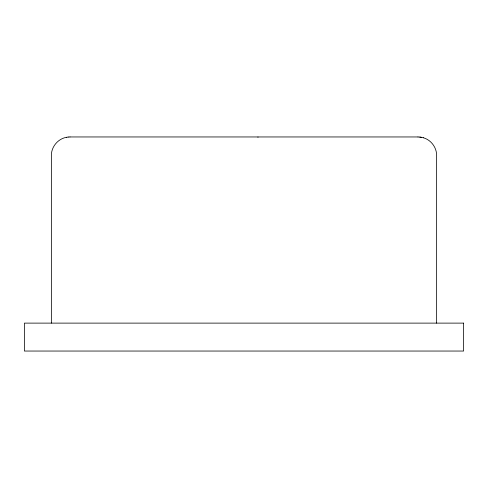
<?xml version="1.0" encoding="UTF-8"?>
<svg xmlns="http://www.w3.org/2000/svg" width="488" height="488" viewBox="0 0 488 488"><rect width="100%" height="100%" fill="white"/><g stroke="black" fill="none" stroke-linecap="round" stroke-linejoin="round"><path stroke-width="0.73" d="M66.405 137.317C57.877 138.818 51.222 146.925 51.362 155.574L51.362 323.117M66.344 137.317L68.21 137.049M68.155 137.049L70.034 136.957M69.979 136.957L418.021 136.957M423.364 137.756C431.081 139.922 436.742 147.565 436.638 155.574L436.638 323.117M417.966 136.957L421.656 137.317M419.79 137.049L423.425 137.756M257.969 136.957L257.969 137.317M463.6 323.117L24.4 323.117L24.4 351.043L463.6 351.043L463.6 323.117"/></g></svg>
